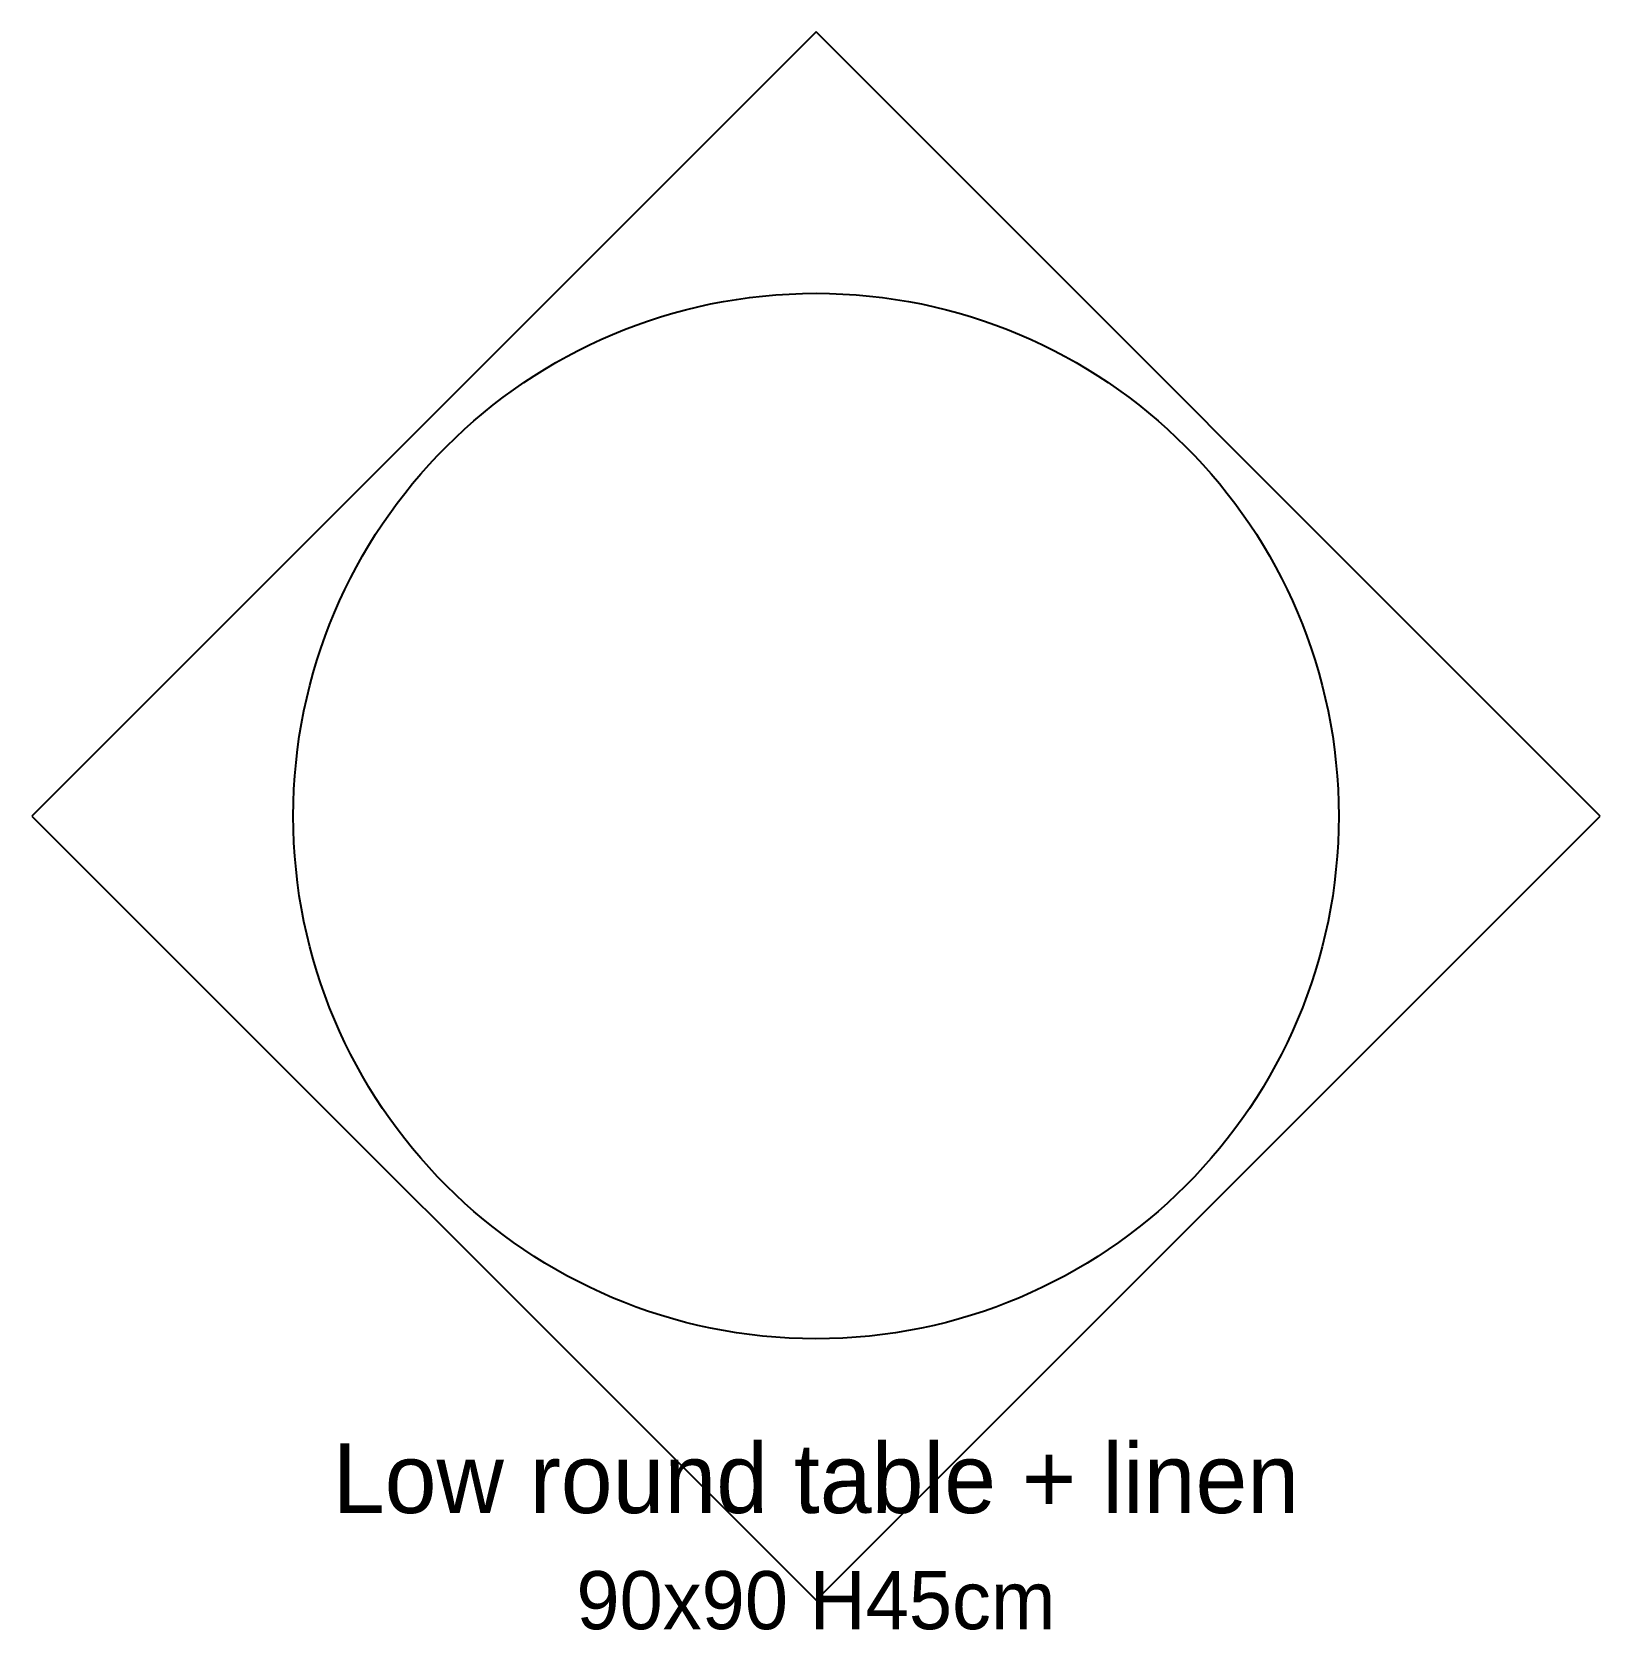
# Model space of a CAD drawing. Header units: centimetres. Extents: x -68 to 68, y -70 to 68.
import ezdxf
from ezdxf.enums import TextEntityAlignment as Align

# ---------------------------------------------------------------- set-up
doc = ezdxf.new("R2010")
doc.units = ezdxf.units.CM

# ---------------------------------------------------------------- blocks, each defined once
blk = doc.blocks.new('LOW_ROUND_LINEN')
at = {"layer": 'FURN_LOW_TABLE'}
for p, q in [((0, 67.5), (-67.5, 0)), ((67.5, 0), (0, 67.5)), ((-67.5, 0), (0, -67.5)), ((0, -67.5), (67.5, 0))]:
    blk.add_line(p, q, dxfattribs=at)
blk.add_circle((0, 0), 45, dxfattribs=at)

msp = doc.modelspace()

# ---------------------------------------------------------------- block references
at = {"layer": 'FURN_LOW_TABLE'}
msp.add_blockref('LOW_ROUND_LINEN', (0, 0), dxfattribs=at)

# ---------------------------------------------------------------- texts
at = {"layer": 'LABELS'}
for s, height, p in [('Low round table + linen', 6, (0, -60)), ('90x90 H45cm', 5, (0, -70))]:
    msp.add_text(s, height=height, dxfattribs=at).set_placement(p, align=Align.CENTER)

doc.saveas('drawing.dxf')
